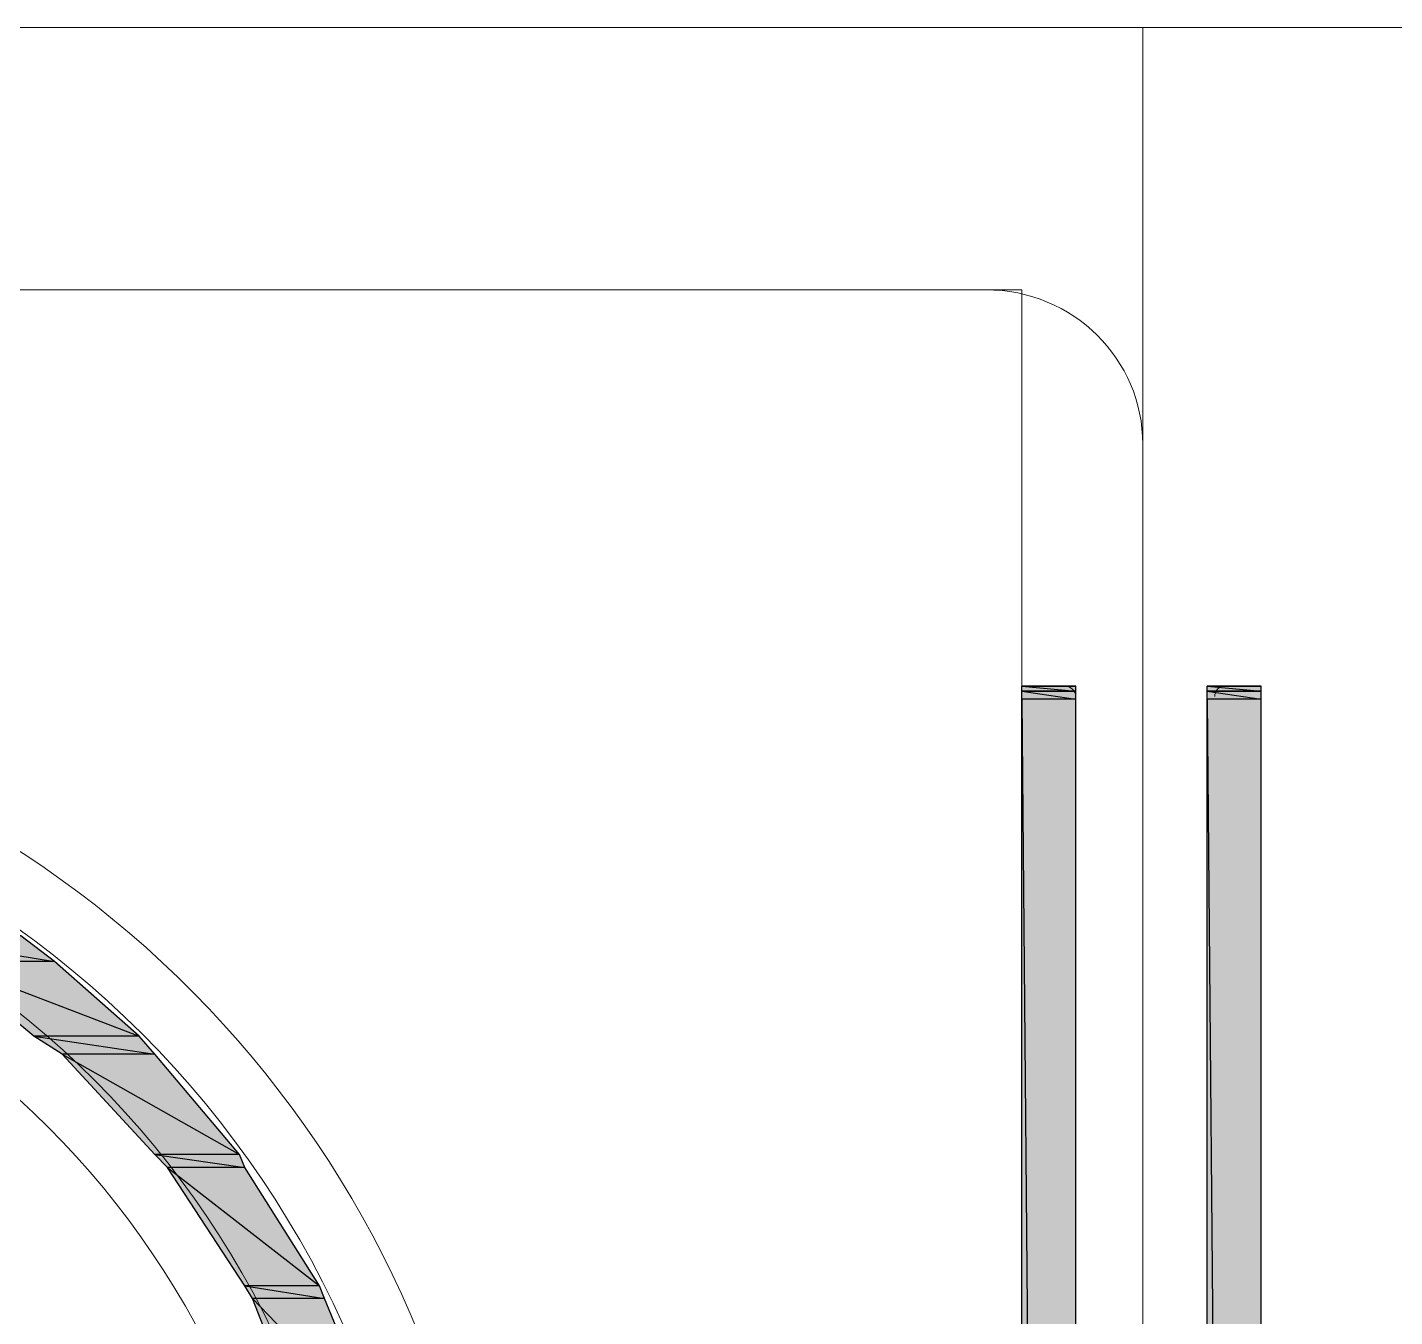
# Model space of a CAD drawing. Header units: millimetres. Extents: x 50 to 186, y -32 to 33.
# Drawn here: x 121.055 to 121.797, y -6.32 to -5.62 of the extents above; entities that cross this region are included whole.
import ezdxf

# ---------------------------------------------------------------- set-up
doc = ezdxf.new("R2010")
doc.units = ezdxf.units.MM
doc.layers.add('Prumada Eletrica', color=40, linetype='Continuous', lineweight=30)

msp = doc.modelspace()

# ---------------------------------------------------------------- hatches: boundary and pattern name
at = {"layer": 'Prumada Eletrica', "true_color": 0x000007}
h = msp.add_hatch(color=7, dxfattribs=at)
h.paths.add_polyline_path([(121.59498, -5.97735), (121.62012, -5.97735)])
h.paths.add_polyline_path([(121.62012, -5.97735), (121.59498, -5.97735)])
h.paths.add_polyline_path([(121.62012, -5.97735), (121.59498, -5.97735)])
h.paths.add_polyline_path([(121.59498, -5.97735), (121.62012, -5.97735)])
h.paths.add_polyline_path([(121.62012, -5.97735), (121.59498, -5.97735)])
h.paths.add_polyline_path([(121.62012, -5.97735), (121.59498, -5.97735), (121.61733, -5.97735)])
h = msp.add_hatch(color=7, dxfattribs=at)
h.paths.add_polyline_path([(121.62431, -5.97735), (121.59498, -5.97735)])
h.paths.add_polyline_path([(121.62431, -5.97735), (121.59498, -5.97735), (121.62012, -5.97735)])
h = msp.add_hatch(color=7, dxfattribs=at)
h.paths.add_polyline_path([(121.62431, -5.97735), (121.59498, -5.97735), (121.62431, -5.98014)])
h.paths.add_polyline_path([(121.59498, -5.97735), (121.62431, -5.98014), (121.59498, -5.98014)])
h.paths.add_polyline_path([(121.62431, -5.98014), (121.59498, -5.98014)])
h.paths.add_polyline_path([(121.59498, -5.98014), (121.62431, -5.98014)])
h.paths.add_polyline_path([(121.62431, -5.98014), (121.59498, -5.98014)])
h.paths.add_polyline_path([(121.62431, -5.98014), (121.59498, -5.98014)])
h = msp.add_hatch(color=7, dxfattribs=at)
h.paths.add_polyline_path([(121.62431, -5.98014), (121.59498, -5.98014), (121.62431, -5.98433)])
h.paths.add_polyline_path([(121.59498, -5.98014), (121.62431, -5.98433), (121.59498, -5.98433)])
h = msp.add_hatch(color=7, dxfattribs=at)
h.paths.add_polyline_path([(121.69555, -5.97735), (121.69974, -5.97735), (121.72488, -5.97735)])
h.paths.add_polyline_path([(121.69974, -5.97735), (121.72488, -5.97735)])
h.paths.add_polyline_path([(121.72488, -5.97735), (121.69974, -5.97735)])
h.paths.add_polyline_path([(121.72488, -5.97735), (121.69974, -5.97735)])
h.paths.add_polyline_path([(121.69974, -5.97735), (121.72488, -5.97735)])
h.paths.add_polyline_path([(121.72488, -5.97735), (121.69974, -5.97735)])
h = msp.add_hatch(color=7, dxfattribs=at)
h.paths.add_polyline_path([(121.72488, -5.97735), (121.69555, -5.97735), (121.72488, -5.98014)])
h.paths.add_polyline_path([(121.69555, -5.97735), (121.72488, -5.98014), (121.69555, -5.98014)])
h.paths.add_polyline_path([(121.72488, -5.98014), (121.69555, -5.98014)])
h.paths.add_polyline_path([(121.69555, -5.98014), (121.72488, -5.98014)])
h.paths.add_polyline_path([(121.72488, -5.98014), (121.69555, -5.98014)])
h.paths.add_polyline_path([(121.72488, -5.98014), (121.69555, -5.98014)])
h = msp.add_hatch(color=7, dxfattribs=at)
h.paths.add_polyline_path([(121.72488, -5.98014), (121.69555, -5.98014), (121.72488, -5.98433)])
h.paths.add_polyline_path([(121.69555, -5.98014), (121.72488, -5.98433), (121.69555, -5.98433)])
h = msp.add_hatch(color=7, dxfattribs=at)
h.paths.add_polyline_path([(121.72488, -5.97735), (121.70253, -5.97735)])
h.paths.add_polyline_path([(121.70253, -5.97735), (121.72488, -5.97735)])
h.paths.add_polyline_path([(121.72488, -5.97735), (121.70253, -5.97735)])
h.paths.add_polyline_path([(121.72488, -5.97735), (121.70253, -5.97735), (121.69974, -5.97735)])
h = msp.add_hatch(color=7, dxfattribs=at)
h.paths.add_polyline_path([(121.62431, -5.98433), (121.59498, -5.98433), (121.62431, -9.32817)])
h.paths.add_polyline_path([(121.59498, -5.98433), (121.62431, -9.32817), (121.59498, -9.32817)])
h = msp.add_hatch(color=7, dxfattribs=at)
h.paths.add_polyline_path([(121.72488, -5.98433), (121.69555, -5.98433), (121.72488, -9.32817)])
h.paths.add_polyline_path([(121.69555, -5.98433), (121.72488, -9.32817), (121.69555, -9.32817)])
h = msp.add_hatch(color=7, dxfattribs=at)
h.paths.add_polyline_path([(121.05164, -6.11283), (120.9846, -6.11283), (121.0698, -6.1268)])
h.paths.add_polyline_path([(120.9846, -6.11283), (121.0698, -6.1268), (121.00974, -6.1268)])
h = msp.add_hatch(color=7, dxfattribs=at)
h.paths.add_polyline_path([(121.0698, -6.1268), (121.00974, -6.1268), (121.11589, -6.1673)])
h.paths.add_polyline_path([(121.00974, -6.1268), (121.11589, -6.1673), (121.05863, -6.1673)])
h = msp.add_hatch(color=7, dxfattribs=at)
h.paths.add_polyline_path([(121.11589, -6.1673), (121.05863, -6.1673), (121.12427, -6.17708)])
h.paths.add_polyline_path([(121.05863, -6.1673), (121.12427, -6.17708), (121.07399, -6.17708)])
h = msp.add_hatch(color=7, dxfattribs=at)
h.paths.add_polyline_path([(121.12427, -6.17708), (121.07399, -6.17708), (121.17037, -6.23156)])
h.paths.add_polyline_path([(121.07399, -6.17708), (121.17037, -6.23156), (121.12427, -6.23156)])
h = msp.add_hatch(color=7, dxfattribs=at)
h.paths.add_polyline_path([(121.17037, -6.23156), (121.12427, -6.23156), (121.17316, -6.23854)])
h.paths.add_polyline_path([(121.12427, -6.23156), (121.17316, -6.23854), (121.13126, -6.23854)])
h = msp.add_hatch(color=7, dxfattribs=at)
h.paths.add_polyline_path([(121.17316, -6.23854), (121.13126, -6.23854), (121.21367, -6.30279)])
h.paths.add_polyline_path([(121.13126, -6.23854), (121.21367, -6.30279), (121.17316, -6.30279)])
h = msp.add_hatch(color=7, dxfattribs=at)
h.paths.add_polyline_path([(121.21367, -6.30279), (121.17316, -6.30279), (121.21646, -6.30977)])
h.paths.add_polyline_path([(121.17316, -6.30279), (121.21646, -6.30977), (121.17735, -6.30977)])
h = msp.add_hatch(color=7, dxfattribs=at)
h.paths.add_polyline_path([(121.21646, -6.30977), (121.17735, -6.30977), (121.24579, -6.38101)])
h.paths.add_polyline_path([(121.17735, -6.30977), (121.24579, -6.38101), (121.20529, -6.38101)])

# ---------------------------------------------------------------- linework, layer by layer
at = {"layer": 'Prumada Eletrica', "color": 7, "linetype": 'Continuous', "lineweight": 20, "true_color": 0x000007}
for points in [[(119.80713, -5.61978), (121.66063, -5.61978), (121.66063, -9.32817), (119.80713, -9.32817)], [(121.66063, -5.61978), (123.51273, -5.61978), (123.51273, -9.32817), (121.66063, -9.32817)]]:
    msp.add_lwpolyline(points, close=True, dxfattribs=at)
for points in [[(119.87976, -5.76224), (121.59498, -5.76224), (121.59498, -9.32817), (119.87278, -9.32817), (119.87138, -9.32677), (119.80713, -9.32817)], [(119.89373, -5.76224), (121.57403, -5.76224), (121.57403, -5.76224)], [(121.66063, -5.84884), (121.66063, -9.32817), (119.80713, -9.32817), (119.80713, -5.84884)], [(121.61733, -5.97735), (121.59498, -5.97735), (121.59498, -5.97735)], [(121.70253, -5.97735), (121.72488, -5.97735), (121.72488, -5.97735)], [(121.59498, -9.32817), (121.62431, -9.32817), (121.62431, -5.98433)], [(121.72488, -9.32817), (121.69555, -9.32817), (121.69555, -5.98433)]]:
    msp.add_lwpolyline(points, dxfattribs=at)
at = {"layer": 'Prumada Eletrica', "color": 7, "linetype": 'Continuous', "lineweight": -2, "true_color": 0x000007}
for points in [[(121.59498, -5.97735), (121.61733, -5.97735), (121.61733, -5.97735)], [(121.61733, -5.97735), (121.61733, -5.97735), (121.59498, -5.97735)], [(121.59498, -5.97735), (121.62012, -5.97735), (121.62012, -5.97735)], [(121.62012, -5.97735), (121.62012, -5.97735), (121.59498, -5.97735)], [(121.62012, -5.97735), (121.59498, -5.97735)], [(121.59498, -5.97735), (121.62012, -5.97735), (121.62012, -5.97735)], [(121.62012, -5.97735), (121.62012, -5.97735), (121.59498, -5.97735)], [(121.62012, -5.97735), (121.59498, -5.97735), (121.61733, -5.97735)], [(121.62431, -5.97735), (121.62431, -5.97735), (121.59498, -5.97735)], [(121.62431, -5.97735), (121.59498, -5.97735), (121.62012, -5.97735)], [(121.62431, -5.97735), (121.59498, -5.97735), (121.62431, -5.98014)], [(121.59498, -5.97735), (121.62431, -5.98014), (121.59498, -5.98014)], [(121.62431, -5.98014), (121.59498, -5.98014)], [(121.59498, -5.98014), (121.62431, -5.98014), (121.62431, -5.98014)], [(121.62431, -5.98014), (121.62431, -5.98014), (121.59498, -5.98014)], [(121.62431, -5.98014), (121.59498, -5.98014)], [(121.62431, -5.98014), (121.59498, -5.98014), (121.62431, -5.98433)], [(121.59498, -5.98014), (121.62431, -5.98433), (121.59498, -5.98433)], [(121.69555, -5.97735), (121.69974, -5.97735), (121.72488, -5.97735)], [(121.72488, -5.97735), (121.69555, -5.97735), (121.72488, -5.98014)], [(121.69555, -5.97735), (121.72488, -5.98014), (121.69555, -5.98014)], [(121.72488, -5.98014), (121.69555, -5.98014)], [(121.69555, -5.98014), (121.72488, -5.98014), (121.72488, -5.98014)], [(121.72488, -5.98014), (121.72488, -5.98014), (121.69555, -5.98014)], [(121.72488, -5.98014), (121.69555, -5.98014)], [(121.72488, -5.98014), (121.69555, -5.98014), (121.72488, -5.98433)], [(121.69555, -5.98014), (121.72488, -5.98433), (121.69555, -5.98433)], [(121.72488, -5.97735), (121.70253, -5.97735), (121.69974, -5.97735)], [(121.69974, -5.97735), (121.72488, -5.97735), (121.72488, -5.97735)], [(121.72488, -5.97735), (121.72488, -5.97735), (121.69974, -5.97735)], [(121.72488, -5.97735), (121.69974, -5.97735)], [(121.69974, -5.97735), (121.72488, -5.97735), (121.72488, -5.97735)], [(121.72488, -5.97735), (121.72488, -5.97735), (121.69974, -5.97735)], [(121.72488, -5.97735), (121.70253, -5.97735)], [(121.70253, -5.97735), (121.72488, -5.97735), (121.72488, -5.97735)], [(121.72488, -5.97735), (121.72488, -5.97735), (121.70253, -5.97735)], [(121.62431, -5.98433), (121.59498, -5.98433), (121.62431, -9.32817)], [(121.59498, -5.98433), (121.62431, -9.32817), (121.59498, -9.32817)], [(121.72488, -5.98433), (121.69555, -5.98433), (121.72488, -9.32817)], [(121.69555, -5.98433), (121.72488, -9.32817), (121.69555, -9.32817)], [(121.05164, -6.11283), (120.9846, -6.11283), (121.0698, -6.1268)], [(120.9846, -6.11283), (121.0698, -6.1268), (121.00974, -6.1268)], [(121.0698, -6.1268), (121.00974, -6.1268), (121.11589, -6.1673)], [(121.00974, -6.1268), (121.11589, -6.1673), (121.05863, -6.1673)], [(121.11589, -6.1673), (121.05863, -6.1673), (121.12427, -6.17708)], [(121.05863, -6.1673), (121.12427, -6.17708), (121.07399, -6.17708)], [(121.12427, -6.17708), (121.07399, -6.17708), (121.17037, -6.23156)], [(121.07399, -6.17708), (121.17037, -6.23156), (121.12427, -6.23156)], [(121.17037, -6.23156), (121.12427, -6.23156), (121.17316, -6.23854)], [(121.12427, -6.23156), (121.17316, -6.23854), (121.13126, -6.23854)], [(121.17316, -6.23854), (121.13126, -6.23854), (121.21367, -6.30279)], [(121.13126, -6.23854), (121.21367, -6.30279), (121.17316, -6.30279)], [(121.21367, -6.30279), (121.17316, -6.30279), (121.21646, -6.30977)], [(121.17316, -6.30279), (121.21646, -6.30977), (121.17735, -6.30977)], [(121.21646, -6.30977), (121.17735, -6.30977), (121.24579, -6.38101)], [(121.17735, -6.30977), (121.24579, -6.38101), (121.20529, -6.38101)]]:
    msp.add_lwpolyline(points, close=True, dxfattribs=at)
at = {"layer": 'Prumada Eletrica', "color": 7, "linetype": 'Continuous', "lineweight": 20, "true_color": 0x000007}
for points in [[(121.66063, -5.84605), (121.66063, -5.79996), (121.62292, -5.76224), (121.57543, -5.76224)], [(121.62431, -5.98293), (121.62431, -5.98014), (121.62152, -5.97735), (121.61873, -5.97735)], [(121.70532, -5.97735), (121.70113, -5.97735), (121.69974, -5.98014), (121.69974, -5.98293)]]:
    msp.add_open_spline(points, degree=3, dxfattribs=at)
for points in [[(121.27373, -6.54443), (121.27373, -6.24832), (121.03488, -6.00947), (120.73877, -6.00947), (120.73877, -6.00947), (120.44405, -6.00947), (120.20521, -6.24832), (120.20521, -6.54443), (120.20521, -6.54443), (120.20521, -6.83915), (120.44405, -7.07799), (120.73877, -7.07799), (120.73877, -7.07799), (121.03488, -7.07799), (121.27373, -6.83915), (121.27373, -6.54443)], [(120.47757, -6.03741), (120.24432, -6.15753), (120.1228, -6.42291), (120.18565, -6.67852), (120.18565, -6.67852), (120.24711, -6.93413), (120.47618, -7.11431), (120.73877, -7.11431), (120.73877, -7.11431), (121.00276, -7.11431), (121.23182, -6.93413), (121.29328, -6.67852), (121.29328, -6.67852), (121.35614, -6.42291), (121.23462, -6.15753), (120.99996, -6.03741)], [(121.23741, -6.54443), (121.23741, -6.26787), (121.01533, -6.04579), (120.73877, -6.04579), (120.73877, -6.04579), (120.46361, -6.04579), (120.24012, -6.26787), (120.24012, -6.54443), (120.24012, -6.54443), (120.24012, -6.81959), (120.46361, -7.04307), (120.73877, -7.04307), (120.73877, -7.04307), (121.01533, -7.04307), (121.23741, -6.81959), (121.23741, -6.54443)], [(121.20249, -6.54443), (121.20249, -6.28882), (120.99437, -6.08071), (120.73877, -6.08071), (120.73877, -6.08071), (120.48316, -6.08071), (120.27644, -6.28882), (120.27644, -6.54443), (120.27644, -6.54443), (120.27644, -6.80004), (120.48316, -7.00676), (120.73877, -7.00676), (120.73877, -7.00676), (120.99437, -7.00676), (121.20249, -6.80004), (121.20249, -6.54443)]]:
    msp.add_open_spline(points, degree=3, knots=[0, 0, 0, 0, 0.0625, 0.0625, 0.0625, 0.062501, 0.125, 0.125, 0.125, 0.125001, 0.1875, 0.1875, 0.1875, 0.187501, 1, 1, 1, 1], dxfattribs=at)

doc.saveas('drawing.dxf')
